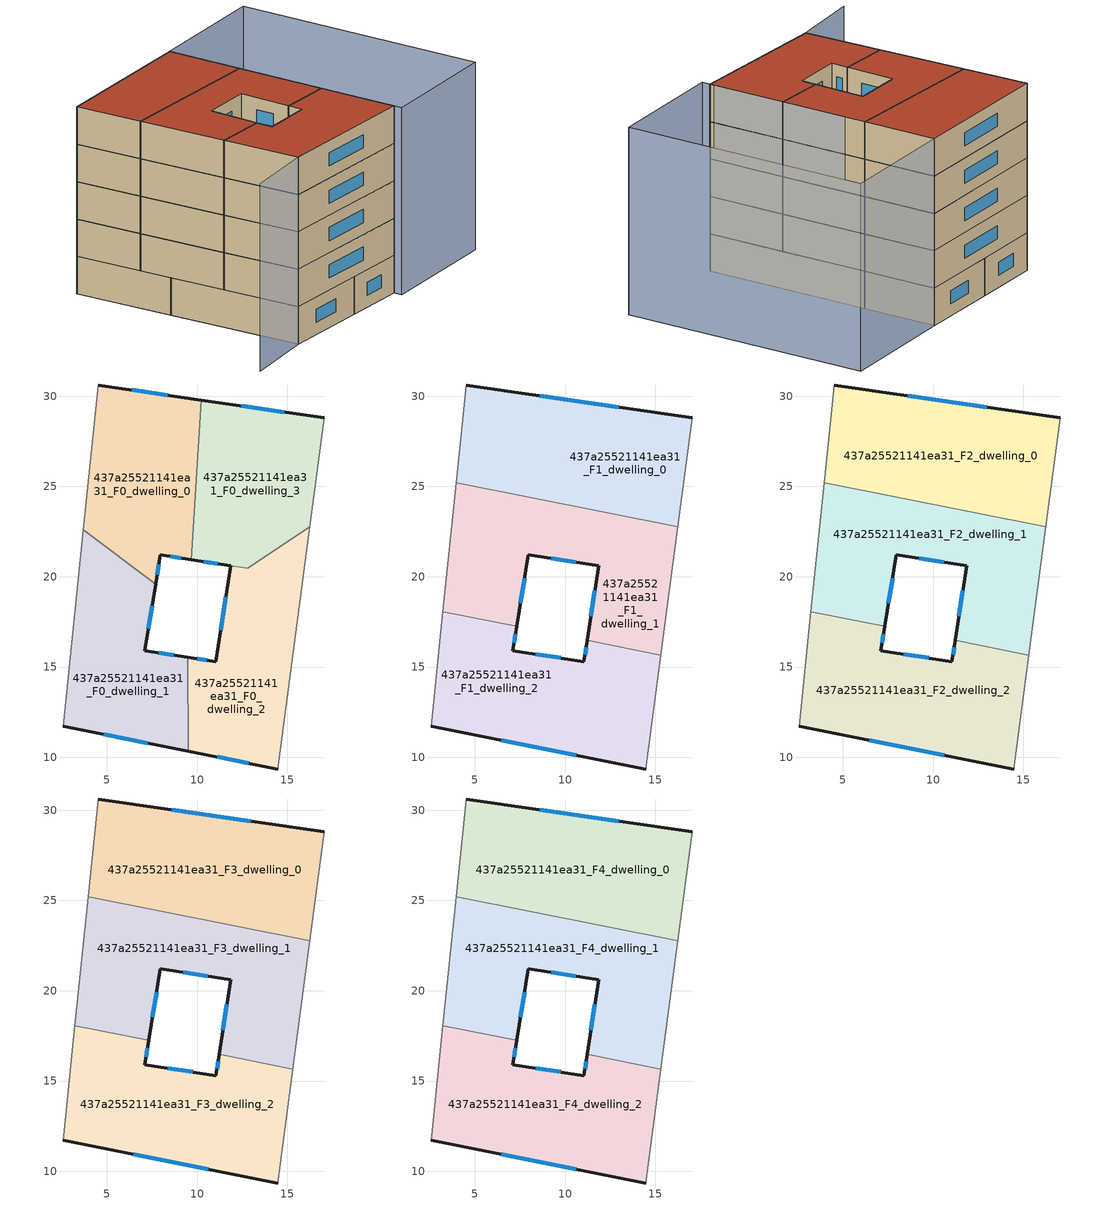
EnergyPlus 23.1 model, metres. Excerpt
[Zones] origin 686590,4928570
437a25521141ea31_F0_dwelling_0
 floor ground (EU_floor_Construction): 9.66,20.95 10.23,29.79 4.51,30.62 3.69,22.59 7.7,19.6 7.96,21.22 z0
 wall outside (EU_wall_Construction): 9.66,20.95 7.96,21.22 7.7,19.6 / 4.51,30.62 10.23,29.79 z0:3
 wall adiabatic (EU_wall_Construction): 3.69,22.59 4.51,30.62 z0:3
 wall to 437a25521141ea31_F0_dwelling_1 (EU_wall_Construction): 7.7,19.6 3.69,22.59 z0:3
 wall to 437a25521141ea31_F0_dwelling_3 (EU_wall_Construction): 10.23,29.79 9.66,20.95 z0:3
 window (EU_Window_Construction): 9.11,21.04 8.51,21.13 / 7.88,20.69 7.78,20.12 / 6.37,30.35 8.37,30.06 z0.98:2.02
437a25521141ea31_F0_dwelling_1
 floor ground (EU_floor_Construction): 9.5,10.34 9.49,15.55 7.1,15.92 7.7,19.6 3.69,22.59 2.58,11.72 z0
 wall outside (EU_wall_Construction): 7.7,19.6 7.1,15.92 9.49,15.55 / 9.5,10.34 2.58,11.72 z0:3
 wall adiabatic (EU_wall_Construction): 2.58,11.72 3.69,22.59 z0:3
 wall to 437a25521141ea31_F0_dwelling_2 (EU_wall_Construction): 9.49,15.55 9.5,10.34 z0:3
 window (EU_Window_Construction): 7.5,18.4 7.3,17.11 / 7.88,15.8 8.71,15.67 / 7.25,10.79 4.83,11.27 z0.98:2.02
437a25521141ea31_F0_dwelling_2
 floor ground (EU_floor_Construction): 14.47,9.36 16.24,22.76 12.8,20.46 9.72,20.95 11.85,20.61 11.04,15.31 9.49,15.55 9.5,10.34 z0
 wall outside (EU_wall_Construction): 14.47,9.36 9.5,10.34 / 9.49,15.55 11.04,15.31 11.85,20.61 9.66,20.96 z0:3
 wall adiabatic (EU_wall_Construction): 16.24,22.76 14.47,9.36 z0:3
 wall to 437a25521141ea31_F0_dwelling_3 (EU_wall_Construction): 9.66,20.96 12.8,20.46 16.24,22.76 z0:3
 window (EU_Window_Construction): 11.3,17.03 11.59,18.88 / 11.14,20.72 10.37,20.84 / 12.86,9.68 11.12,10.02 / 10,15.47 10.54,15.39 z0.98:2.02
437a25521141ea31_F0_dwelling_3
 floor ground (EU_floor_Construction): 16.24,22.76 17.04,28.8 10.23,29.79 9.66,20.95 12.8,20.46 z0
 wall outside (EU_wall_Construction): 10.23,29.79 17.04,28.8 z0:3
 wall adiabatic (EU_wall_Construction): 17.04,28.8 16.24,22.76 z0:3
 window (EU_Window_Construction): 12.45,29.46 14.83,29.12 z0.98:2.02
437a25521141ea31_F1_dwelling_0
 floor to 437a25521141ea31_F0_dwelling_0 (EU_floor_Construction): 9.86,24.03 10.23,29.79 4.51,30.62 3.96,25.2 z3
 floor to 437a25521141ea31_F0_dwelling_3 (EU_floor_Construction): 16.24,22.76 17.04,28.8 10.23,29.79 9.86,24.03 z3
 wall outside (EU_wall_Construction): 4.51,30.62 17.04,28.8 z3:6
 wall adiabatic (EU_wall_Construction): 17.04,28.8 16.24,22.76 / 3.96,25.2 4.51,30.62 z3:6
 wall to 437a25521141ea31_F1_dwelling_1 (EU_wall_Construction): 16.24,22.76 3.96,25.2 z3:6
 window (EU_Window_Construction): 8.59,30.03 12.97,29.39 z3.98:5.02
437a25521141ea31_F1_dwelling_1
 floor to 437a25521141ea31_F0_dwelling_0 (EU_floor_Construction): 9.66,20.96 9.86,24.03 3.96,25.2 3.69,22.59 7.7,19.6 7.96,21.22 z3
 floor to 437a25521141ea31_F0_dwelling_1 (EU_floor_Construction): 7.32,17.25 7.7,19.6 3.69,22.59 3.23,18.06 z3
 floor to 437a25521141ea31_F0_dwelling_3 (EU_floor_Construction): 16.24,22.76 9.86,24.03 9.66,20.96 12.8,20.46 z3
 floor to 437a25521141ea31_F0_dwelling_2 (EU_floor_Construction): 15.3,15.66 16.24,22.76 12.8,20.46 12.56,20.5 11.85,20.61 11.22,16.47 z3
 wall outside (EU_wall_Construction): 11.22,16.47 11.85,20.61 7.96,21.22 7.32,17.25 z3:6
 wall adiabatic (EU_wall_Construction): 3.23,18.06 3.96,25.2 / 16.24,22.76 15.3,15.66 z3:6
 wall to 437a25521141ea31_F1_dwelling_2 (EU_wall_Construction): 7.32,17.25 3.23,18.06 / 15.3,15.66 11.22,16.47 z3:6
 window (EU_Window_Construction): 7.75,19.93 7.53,18.54 / 11.42,17.82 11.65,19.26 / 10.59,20.81 9.23,21.02 z3.98:5.02
437a25521141ea31_F1_dwelling_2
 floor to 437a25521141ea31_F0_dwelling_1 (EU_floor_Construction): 9.5,10.34 9.49,15.55 7.1,15.92 7.32,17.25 3.23,18.06 2.58,11.72 z3
 floor to 437a25521141ea31_F0_dwelling_2 (EU_floor_Construction): 14.47,9.36 15.3,15.66 11.22,16.47 11.04,15.31 9.49,15.55 9.5,10.34 z3
 wall outside (EU_wall_Construction): 7.32,17.25 7.1,15.92 11.04,15.31 11.22,16.47 / 14.47,9.36 2.58,11.72 z3:6
 wall adiabatic (EU_wall_Construction): 15.3,15.66 14.47,9.36 / 2.58,11.72 3.23,18.06 z3:6
 window (EU_Window_Construction): 7.25,16.81 7.17,16.35 / 8.38,15.72 9.76,15.51 / 11.1,15.69 11.16,16.09 / 10.6,10.12 6.45,10.95 z3.98:5.02
437a25521141ea31_F2_dwelling_0
 floor to 437a25521141ea31_F1_dwelling_0 (EU_floor_Construction): 16.24,22.76 17.04,28.8 4.51,30.62 3.96,25.2 z6
 wall outside (EU_wall_Construction): 4.51,30.62 17.04,28.8 z6:9
 wall adiabatic (EU_wall_Construction): 17.04,28.8 16.24,22.76 / 3.96,25.2 4.51,30.62 z6:9
 wall to 437a25521141ea31_F2_dwelling_1 (EU_wall_Construction): 16.24,22.76 3.96,25.2 z6:9
 window (EU_Window_Construction): 8.59,30.03 12.97,29.39 z6.98:8.02
437a25521141ea31_F2_dwelling_1
 floor to 437a25521141ea31_F1_dwelling_1 (EU_floor_Construction): 15.3,15.66 16.24,22.76 3.96,25.2 3.23,18.06 7.32,17.25 7.96,21.22 11.85,20.61 11.22,16.47 z6
 wall outside (EU_wall_Construction): 11.22,16.47 11.85,20.61 7.96,21.22 7.32,17.25 z6:9
 wall adiabatic (EU_wall_Construction): 3.23,18.06 3.96,25.2 / 16.24,22.76 15.3,15.66 z6:9
 wall to 437a25521141ea31_F2_dwelling_2 (EU_wall_Construction): 7.32,17.25 3.23,18.06 / 15.3,15.66 11.22,16.47 z6:9
 window (EU_Window_Construction): 7.75,19.93 7.53,18.54 / 11.42,17.82 11.65,19.26 / 10.59,20.81 9.23,21.02 z6.98:8.02
437a25521141ea31_F2_dwelling_2
 floor to 437a25521141ea31_F1_dwelling_2 (EU_floor_Construction): 14.47,9.36 15.3,15.66 11.22,16.47 11.04,15.31 7.1,15.92 7.32,17.25 3.23,18.06 2.58,11.72 z6
 wall outside (EU_wall_Construction): 7.32,17.25 7.1,15.92 11.04,15.31 11.22,16.47 / 14.47,9.36 2.58,11.72 z6:9
 wall adiabatic (EU_wall_Construction): 15.3,15.66 14.47,9.36 / 2.58,11.72 3.23,18.06 z6:9
 window (EU_Window_Construction): 7.25,16.81 7.17,16.35 / 8.38,15.72 9.76,15.51 / 11.1,15.69 11.16,16.09 / 10.6,10.12 6.45,10.95 z6.98:8.02
437a25521141ea31_F3_dwelling_0
 floor to 437a25521141ea31_F2_dwelling_0 (EU_floor_Construction): 16.24,22.76 17.04,28.8 4.51,30.62 3.96,25.2 z9
 wall outside (EU_wall_Construction): 4.51,30.62 17.04,28.8 z9:12
 wall adiabatic (EU_wall_Construction): 17.04,28.8 16.24,22.76 / 3.96,25.2 4.51,30.62 z9:12
 wall to 437a25521141ea31_F3_dwelling_1 (EU_wall_Construction): 16.24,22.76 3.96,25.2 z9:12
 window (EU_Window_Construction): 8.59,30.03 12.97,29.39 z9.98:11.02
437a25521141ea31_F3_dwelling_1
 floor to 437a25521141ea31_F2_dwelling_1 (EU_floor_Construction): 15.3,15.66 16.24,22.76 3.96,25.2 3.23,18.06 7.32,17.25 7.96,21.22 11.85,20.61 11.22,16.47 z9
 wall outside (EU_wall_Construction): 11.22,16.47 11.85,20.61 7.96,21.22 7.32,17.25 z9:12
 wall adiabatic (EU_wall_Construction): 3.23,18.06 3.96,25.2 / 16.24,22.76 15.3,15.66 z9:12
 wall to 437a25521141ea31_F3_dwelling_2 (EU_wall_Construction): 7.32,17.25 3.23,18.06 / 15.3,15.66 11.22,16.47 z9:12
 window (EU_Window_Construction): 7.75,19.93 7.53,18.54 / 11.42,17.82 11.65,19.26 / 10.59,20.81 9.23,21.02 z9.98:11.02
437a25521141ea31_F3_dwelling_2
 floor to 437a25521141ea31_F2_dwelling_2 (EU_floor_Construction): 14.47,9.36 15.3,15.66 11.22,16.47 11.04,15.31 7.1,15.92 7.32,17.25 3.23,18.06 2.58,11.72 z9
 wall outside (EU_wall_Construction): 7.32,17.25 7.1,15.92 11.04,15.31 11.22,16.47 / 14.47,9.36 2.58,11.72 z9:12
 wall adiabatic (EU_wall_Construction): 15.3,15.66 14.47,9.36 / 2.58,11.72 3.23,18.06 z9:12
 window (EU_Window_Construction): 7.25,16.81 7.17,16.35 / 8.38,15.72 9.76,15.51 / 11.1,15.69 11.16,16.09 / 10.6,10.12 6.45,10.95 z9.98:11.02
437a25521141ea31_F4_dwelling_0
 floor to 437a25521141ea31_F3_dwelling_0 (EU_floor_Construction): 16.24,22.76 17.04,28.8 4.51,30.62 3.96,25.2 z12
 wall outside (EU_wall_Construction): 4.51,30.62 17.04,28.8 z12:15
 wall adiabatic (EU_wall_Construction): 17.04,28.8 16.24,22.76 / 3.96,25.2 4.51,30.62 z12:15
 wall to 437a25521141ea31_F4_dwelling_1 (EU_wall_Construction): 16.24,22.76 3.96,25.2 z12:15
 window (EU_Window_Construction): 8.59,30.03 12.97,29.39 z12.98:14.02
 roof outside (EU_roof_Construction): 17.04,28.8 16.24,22.76 3.96,25.2 4.51,30.62 z15
437a25521141ea31_F4_dwelling_1
 floor to 437a25521141ea31_F3_dwelling_1 (EU_floor_Construction): 15.3,15.66 16.24,22.76 3.96,25.2 3.23,18.06 7.32,17.25 7.96,21.22 11.85,20.61 11.22,16.47 z12
 wall outside (EU_wall_Construction): 11.22,16.47 11.85,20.61 7.96,21.22 7.32,17.25 z12:15
 wall adiabatic (EU_wall_Construction): 3.23,18.06 3.96,25.2 / 16.24,22.76 15.3,15.66 z12:15
 wall to 437a25521141ea31_F4_dwelling_2 (EU_wall_Construction): 7.32,17.25 3.23,18.06 / 15.3,15.66 11.22,16.47 z12:15
 window (EU_Window_Construction): 7.75,19.93 7.53,18.54 / 11.42,17.82 11.65,19.26 / 10.59,20.81 9.23,21.02 z12.98:14.02
 roof outside (EU_roof_Construction): 16.24,22.76 15.3,15.66 11.22,16.47 11.85,20.61 7.96,21.22 7.32,17.25 3.23,18.06 3.96,25.2 z15
437a25521141ea31_F4_dwelling_2
 floor to 437a25521141ea31_F3_dwelling_2 (EU_floor_Construction): 14.47,9.36 15.3,15.66 11.22,16.47 11.04,15.31 7.1,15.92 7.32,17.25 3.23,18.06 2.58,11.72 z12
 wall outside (EU_wall_Construction): 7.32,17.25 7.1,15.92 11.04,15.31 11.22,16.47 / 14.47,9.36 2.58,11.72 z12:15
 wall adiabatic (EU_wall_Construction): 15.3,15.66 14.47,9.36 / 2.58,11.72 3.23,18.06 z12:15
 window (EU_Window_Construction): 7.25,16.81 7.17,16.35 / 8.38,15.72 9.76,15.51 / 11.1,15.69 11.16,16.09 / 10.6,10.12 6.45,10.95 z12.98:14.02
 roof outside (EU_roof_Construction): 15.3,15.66 14.47,9.36 2.58,11.72 3.23,18.06 7.32,17.25 7.1,15.92 11.04,15.31 11.22,16.47 z15
shading: 3.13,11.68 -3.23,12.14 / 14.38,8.7 17.04,28.8 / 17.04,28.8 27.16,27.46 / 27.16,27.46 24.5,7.37 / 24.5,7.37 14.38,8.7 z0:15
[Building]
EU S2 Campaign: North Axis=0; Terrain=City; Solar Distribution=FullExterior
[Site:Location]
Bologna: Latitude=44.5; Longitude=11.25; Time Zone=1; Elevation=37
[SizingPeriod:WeatherFileDays]
AnnualSizingPeriod: Begin Month=1; Begin Day of Month=1; End Month=12; End Day of Month=31; Day of Week for Start Day=Monday; Use Weather File Daylight Saving Period=No; Use Weather File Rain and Snow Indicators=No
[MATERIAL]
EU_InternalMass_Material: Roughness=MediumRough; Thickness=0.1; Conductivity=1; Density=1800; Specific Heat=900; Thermal Absorptance=0.9; Solar Absorptance=0.7; Visible Absorptance=0.7
[MATERIAL:NOMASS] Roughness=MediumRough; Thermal Absorptance=0.9; Solar Absorptance=0.7; Visible Absorptance=0.7
Name | Thermal Resistance
EU_wall_NoMass | 0.905828
EU_roof_NoMass | 0.37593
EU_floor_NoMass | 0.67114
[WINDOWMATERIAL:SIMPLEGLAZINGSYSTEM]
EU_Window_SimpleGlazing: UFactor=4.52486; Solar Heat Gain Coefficient=0.85; Visible Transmittance=0.85
[CONSTRUCTION]
EU_wall_Construction: EU_wall_NoMass
EU_roof_Construction: EU_roof_NoMass
EU_floor_Construction: EU_floor_NoMass
EU_InternalMass_Construction: EU_InternalMass_Material
EU_Window_Construction: EU_Window_SimpleGlazing
[ZONE] Type=1; Multiplier=1; Ceiling Height=autocalculate; Floor Area=autocalculate; Part of Total Floor Area=Yes
Name | Volume
437a25521141ea31_F0_dwelling_0 | 163.135
437a25521141ea31_F1_dwelling_0 | 217.506
437a25521141ea31_F2_dwelling_0; 437a25521141ea31_F3_dwelling_0; 437a25521141ea31_F4_dwelling_0 | 217.507
437a25521141ea31_F0_dwelling_1 | 163.112
437a25521141ea31_F1_dwelling_1 | 217.431
437a25521141ea31_F2_dwelling_1; 437a25521141ea31_F3_dwelling_1; 437a25521141ea31_F4_dwelling_1 | 217.512
437a25521141ea31_F0_dwelling_2 | 164.431
437a25521141ea31_F1_dwelling_2 | 217.49
437a25521141ea31_F2_dwelling_2; 437a25521141ea31_F3_dwelling_2; 437a25521141ea31_F4_dwelling_2 | 217.493
437a25521141ea31_F0_dwelling_3 | 161.814
[INTERNALMASS] Construction=EU_InternalMass_Construction
Name | Zone or ZoneList | Surface Area
437a25521141ea31_F0_dwelling_0_EU_InternalMass | 437a25521141ea31_F0_dwelling_0 | 54.3786
437a25521141ea31_F0_dwelling_1_EU_InternalMass | 437a25521141ea31_F0_dwelling_1 | 54.3711
437a25521141ea31_F0_dwelling_2_EU_InternalMass | 437a25521141ea31_F0_dwelling_2 | 54.8187
437a25521141ea31_F0_dwelling_3_EU_InternalMass | 437a25521141ea31_F0_dwelling_3 | 53.9461
437a25521141ea31_F1_dwelling_0_EU_InternalMass | 437a25521141ea31_F1_dwelling_0 | 72.5024
437a25521141ea31_F1_dwelling_1_EU_InternalMass | 437a25521141ea31_F1_dwelling_1 | 72.5038
437a25521141ea31_F1_dwelling_2_EU_InternalMass | 437a25521141ea31_F1_dwelling_2 | 72.4975
437a25521141ea31_F2_dwelling_0_EU_InternalMass | 437a25521141ea31_F2_dwelling_0 | 72.5024
437a25521141ea31_F2_dwelling_1_EU_InternalMass | 437a25521141ea31_F2_dwelling_1 | 72.5038
437a25521141ea31_F2_dwelling_2_EU_InternalMass | 437a25521141ea31_F2_dwelling_2 | 72.4975
437a25521141ea31_F3_dwelling_0_EU_InternalMass | 437a25521141ea31_F3_dwelling_0 | 72.5024
437a25521141ea31_F3_dwelling_1_EU_InternalMass | 437a25521141ea31_F3_dwelling_1 | 72.5038
437a25521141ea31_F3_dwelling_2_EU_InternalMass | 437a25521141ea31_F3_dwelling_2 | 72.4975
437a25521141ea31_F4_dwelling_0_EU_InternalMass | 437a25521141ea31_F4_dwelling_0 | 72.5024
437a25521141ea31_F4_dwelling_1_EU_InternalMass | 437a25521141ea31_F4_dwelling_1 | 72.5038
437a25521141ea31_F4_dwelling_2_EU_InternalMass | 437a25521141ea31_F4_dwelling_2 | 72.4975
[OTHEREQUIPMENT] Fuel Type=Electricity; Design Level Calculation Method=Watts/Area; Power per Zone Floor Area=1; Fraction Latent=0; Fraction Radiant=0; Fraction Lost=0; Carbon Dioxide Generation Rate=0; EndUse Subcategory=EU_Step8_InternalGains
Name | Zone or ZoneList or Space or SpaceList | Schedule
EU_Step8_InternalGain_437a25521141ea31_F0_dwelling_0_f000 | 437a25521141ea31_F0_dwelling_0 | EU_Step8_GainSchedule_437a25521141ea31_F0_dwelling_0_f000
EU_Step8_InternalGain_437a25521141ea31_F0_dwelling_1_f000 | 437a25521141ea31_F0_dwelling_1 | EU_Step8_GainSchedule_437a25521141ea31_F0_dwelling_1_f000
EU_Step8_InternalGain_437a25521141ea31_F0_dwelling_2_f000 | 437a25521141ea31_F0_dwelling_2 | EU_Step8_GainSchedule_437a25521141ea31_F0_dwelling_2_f000
EU_Step8_InternalGain_437a25521141ea31_F0_dwelling_3_f000 | 437a25521141ea31_F0_dwelling_3 | EU_Step8_GainSchedule_437a25521141ea31_F0_dwelling_3_f000
EU_Step8_InternalGain_437a25521141ea31_F1_dwelling_0_f000 | 437a25521141ea31_F1_dwelling_0 | EU_Step8_GainSchedule_437a25521141ea31_F1_dwelling_0_f000
EU_Step8_InternalGain_437a25521141ea31_F1_dwelling_1_f000 | 437a25521141ea31_F1_dwelling_1 | EU_Step8_GainSchedule_437a25521141ea31_F1_dwelling_1_f000
EU_Step8_InternalGain_437a25521141ea31_F1_dwelling_2_f000 | 437a25521141ea31_F1_dwelling_2 | EU_Step8_GainSchedule_437a25521141ea31_F1_dwelling_2_f000
EU_Step8_InternalGain_437a25521141ea31_F2_dwelling_0_f000 | 437a25521141ea31_F2_dwelling_0 | EU_Step8_GainSchedule_437a25521141ea31_F2_dwelling_0_f000
EU_Step8_InternalGain_437a25521141ea31_F2_dwelling_1_f000 | 437a25521141ea31_F2_dwelling_1 | EU_Step8_GainSchedule_437a25521141ea31_F2_dwelling_1_f000
EU_Step8_InternalGain_437a25521141ea31_F2_dwelling_2_f000 | 437a25521141ea31_F2_dwelling_2 | EU_Step8_GainSchedule_437a25521141ea31_F2_dwelling_2_f000
EU_Step8_InternalGain_437a25521141ea31_F3_dwelling_0_f000 | 437a25521141ea31_F3_dwelling_0 | EU_Step8_GainSchedule_437a25521141ea31_F3_dwelling_0_f000
EU_Step8_InternalGain_437a25521141ea31_F3_dwelling_1_f000 | 437a25521141ea31_F3_dwelling_1 | EU_Step8_GainSchedule_437a25521141ea31_F3_dwelling_1_f000
EU_Step8_InternalGain_437a25521141ea31_F3_dwelling_2_f000 | 437a25521141ea31_F3_dwelling_2 | EU_Step8_GainSchedule_437a25521141ea31_F3_dwelling_2_f000
EU_Step8_InternalGain_437a25521141ea31_F4_dwelling_0_f000 | 437a25521141ea31_F4_dwelling_0 | EU_Step8_GainSchedule_437a25521141ea31_F4_dwelling_0_f000
EU_Step8_InternalGain_437a25521141ea31_F4_dwelling_1_f000 | 437a25521141ea31_F4_dwelling_1 | EU_Step8_GainSchedule_437a25521141ea31_F4_dwelling_1_f000
EU_Step8_InternalGain_437a25521141ea31_F4_dwelling_2_f000 | 437a25521141ea31_F4_dwelling_2 | EU_Step8_GainSchedule_437a25521141ea31_F4_dwelling_2_f000
[ZONEVENTILATION:DESIGNFLOWRATE] Schedule=EU_AlwaysOn; Design Flow Rate Calculation Method=AirChanges/Hour; Air Changes per Hour=0.73129; Ventilation Type=Natural; Fan Pressure Rise=0; Fan Total Efficiency=1; Constant Term Coefficient=1; Temperature Term Coefficient=0; Velocity Term Coefficient=0; Velocity Squared Term Coefficient=0; Minimum Indoor Temperature=-100; Maximum Indoor Temperature=100; Delta Temperature=-100; Minimum Outdoor Temperature=-100; Maximum Outdoor Temperature=100; Maximum Wind Speed=40
Name | Zone or ZoneList or Space or SpaceList
EU_ConstantAir_437a25521141ea31_F0_dwelling_0 | 437a25521141ea31_F0_dwelling_0
EU_ConstantAir_437a25521141ea31_F0_dwelling_1 | 437a25521141ea31_F0_dwelling_1
EU_ConstantAir_437a25521141ea31_F0_dwelling_2 | 437a25521141ea31_F0_dwelling_2
EU_ConstantAir_437a25521141ea31_F0_dwelling_3 | 437a25521141ea31_F0_dwelling_3
EU_ConstantAir_437a25521141ea31_F1_dwelling_0 | 437a25521141ea31_F1_dwelling_0
EU_ConstantAir_437a25521141ea31_F1_dwelling_1 | 437a25521141ea31_F1_dwelling_1
EU_ConstantAir_437a25521141ea31_F1_dwelling_2 | 437a25521141ea31_F1_dwelling_2
EU_ConstantAir_437a25521141ea31_F2_dwelling_0 | 437a25521141ea31_F2_dwelling_0
EU_ConstantAir_437a25521141ea31_F2_dwelling_1 | 437a25521141ea31_F2_dwelling_1
EU_ConstantAir_437a25521141ea31_F2_dwelling_2 | 437a25521141ea31_F2_dwelling_2
EU_ConstantAir_437a25521141ea31_F3_dwelling_0 | 437a25521141ea31_F3_dwelling_0
EU_ConstantAir_437a25521141ea31_F3_dwelling_1 | 437a25521141ea31_F3_dwelling_1
EU_ConstantAir_437a25521141ea31_F3_dwelling_2 | 437a25521141ea31_F3_dwelling_2
EU_ConstantAir_437a25521141ea31_F4_dwelling_0 | 437a25521141ea31_F4_dwelling_0
EU_ConstantAir_437a25521141ea31_F4_dwelling_1 | 437a25521141ea31_F4_dwelling_1
EU_ConstantAir_437a25521141ea31_F4_dwelling_2 | 437a25521141ea31_F4_dwelling_2
[HVACTEMPLATE:THERMOSTAT] Constant Heating Setpoint=20; Constant Cooling Setpoint=50
EU_HeatOnly_437a25521141ea31_F0_dwelling_0; EU_HeatOnly_437a25521141ea31_F0_dwelling_1; EU_HeatOnly_437a25521141ea31_F0_dwelling_2; EU_HeatOnly_437a25521141ea31_F0_dwelling_3; EU_HeatOnly_437a25521141ea31_F1_dwelling_0; EU_HeatOnly_437a25521141ea31_F1_dwelling_1; EU_HeatOnly_437a25521141ea31_F1_dwelling_2; EU_HeatOnly_437a25521141ea31_F2_dwelling_0; EU_HeatOnly_437a25521141ea31_F2_dwelling_1; EU_HeatOnly_437a25521141ea31_F2_dwelling_2; EU_HeatOnly_437a25521141ea31_F3_dwelling_0; EU_HeatOnly_437a25521141ea31_F3_dwelling_1; EU_HeatOnly_437a25521141ea31_F3_dwelling_2; EU_HeatOnly_437a25521141ea31_F4_dwelling_0; EU_HeatOnly_437a25521141ea31_F4_dwelling_1; EU_HeatOnly_437a25521141ea31_F4_dwelling_2
[HVACTEMPLATE:ZONE:IDEALLOADSAIRSYSTEM] System Availability Schedule=EU_AlwaysOn; Maximum Heating Supply Air Temperature=50; Minimum Cooling Supply Air Temperature=13; Maximum Heating Supply Air Humidity Ratio=0.0156; Minimum Cooling Supply Air Humidity Ratio=0.0077; Heating Limit=NoLimit; Cooling Limit=NoLimit; Heating Availability Schedule=EU_AlwaysOn; Cooling Availability Schedule=EU_CoolingOff; Dehumidification Control Type=ConstantSensibleHeatRatio; Cooling Sensible Heat Ratio=0.7; Dehumidification Setpoint=60; Humidification Control Type=None; Humidification Setpoint=30; Outdoor Air Method=None; Outdoor Air Flow Rate per Person=0.00944; Outdoor Air Flow Rate per Zone Floor Area=0; Outdoor Air Flow Rate per Zone=0; Demand Controlled Ventilation Type=None; Outdoor Air Economizer Type=NoEconomizer; Heat Recovery Type=None; Sensible Heat Recovery Effectiveness=0.7; Latent Heat Recovery Effectiveness=0.65
Name | Template Thermostat
437a25521141ea31_F0_dwelling_0 | EU_HeatOnly_437a25521141ea31_F0_dwelling_0
437a25521141ea31_F0_dwelling_1 | EU_HeatOnly_437a25521141ea31_F0_dwelling_1
437a25521141ea31_F0_dwelling_2 | EU_HeatOnly_437a25521141ea31_F0_dwelling_2
437a25521141ea31_F0_dwelling_3 | EU_HeatOnly_437a25521141ea31_F0_dwelling_3
437a25521141ea31_F1_dwelling_0 | EU_HeatOnly_437a25521141ea31_F1_dwelling_0
437a25521141ea31_F1_dwelling_1 | EU_HeatOnly_437a25521141ea31_F1_dwelling_1
437a25521141ea31_F1_dwelling_2 | EU_HeatOnly_437a25521141ea31_F1_dwelling_2
437a25521141ea31_F2_dwelling_0 | EU_HeatOnly_437a25521141ea31_F2_dwelling_0
437a25521141ea31_F2_dwelling_1 | EU_HeatOnly_437a25521141ea31_F2_dwelling_1
437a25521141ea31_F2_dwelling_2 | EU_HeatOnly_437a25521141ea31_F2_dwelling_2
437a25521141ea31_F3_dwelling_0 | EU_HeatOnly_437a25521141ea31_F3_dwelling_0
437a25521141ea31_F3_dwelling_1 | EU_HeatOnly_437a25521141ea31_F3_dwelling_1
437a25521141ea31_F3_dwelling_2 | EU_HeatOnly_437a25521141ea31_F3_dwelling_2
437a25521141ea31_F4_dwelling_0 | EU_HeatOnly_437a25521141ea31_F4_dwelling_0
437a25521141ea31_F4_dwelling_1 | EU_HeatOnly_437a25521141ea31_F4_dwelling_1
437a25521141ea31_F4_dwelling_2 | EU_HeatOnly_437a25521141ea31_F4_dwelling_2
[SIZING:ZONE] Zone Cooling Design Supply Air Temperature Input Method=SupplyAirTemperature; Zone Cooling Design Supply Air Temperature=13; Zone Heating Design Supply Air Temperature Input Method=SupplyAirTemperature; Zone Heating Design Supply Air Temperature=50; Zone Cooling Design Supply Air Humidity Ratio=0.008; Zone Heating Design Supply Air Humidity Ratio=0.008; Cooling Design Air Flow Method=DesignDay; Cooling Design Air Flow Rate=0; Cooling Minimum Air Flow per Zone Floor Area=0.000762; Cooling Minimum Air Flow=0; Cooling Minimum Air Flow Fraction=0.2; Heating Design Air Flow Method=DesignDay; Heating Design Air Flow Rate=0; Heating Maximum Air Flow per Zone Floor Area=0.002032; Heating Maximum Air Flow=0.141576; Heating Maximum Air Flow Fraction=0.3; Account for Dedicated Outdoor Air System=No; Dedicated Outdoor Air System Control Strategy=NeutralSupplyAir; Dedicated Outdoor Air Low Setpoint Temperature for Design=autosize; Dedicated Outdoor Air High Setpoint Temperature for Design=autosize; Zone Load Sizing Method=Sensible Load Only No Latent Load; Zone Latent Cooling Design Supply Air Humidity Ratio Input Method=HumidityRatioDifference; Zone Cooling Design Supply Air Humidity Ratio Difference=0.005; Zone Latent Heating Design Supply Air Humidity Ratio Input Method=HumidityRatioDifference; Zone Humidification Design Supply Air Humidity Ratio Difference=0.005
437a25521141ea31_F0_dwelling_0; 437a25521141ea31_F0_dwelling_1; 437a25521141ea31_F0_dwelling_2; 437a25521141ea31_F0_dwelling_3; 437a25521141ea31_F1_dwelling_0; 437a25521141ea31_F1_dwelling_1; 437a25521141ea31_F1_dwelling_2; 437a25521141ea31_F2_dwelling_0; 437a25521141ea31_F2_dwelling_1; 437a25521141ea31_F2_dwelling_2; 437a25521141ea31_F3_dwelling_0; 437a25521141ea31_F3_dwelling_1; 437a25521141ea31_F3_dwelling_2; 437a25521141ea31_F4_dwelling_0; 437a25521141ea31_F4_dwelling_1; 437a25521141ea31_F4_dwelling_2
[SCHEDULE:CONSTANT]
Name | Hourly Value
EU_AlwaysOn | 1
EU_CoolingOff | 0
[SCHEDULE:FILE] Column Number=1; Rows to Skip at Top=0; Number of Hours of Data=8760; Column Separator=Comma; Interpolate to Timestep=No; Minutes per Item=60; Adjust Schedule for Daylight Savings=Yes
Name | File
EU_Step8_GainSchedule_437a25521141ea31_F0_dwelling_0_f000 | ../../schedules/437a25521141ea31/437a25521141ea31_F0_dwelling_0_f000_gain.csv
EU_Step8_GainSchedule_437a25521141ea31_F0_dwelling_1_f000 | ../../schedules/437a25521141ea31/437a25521141ea31_F0_dwelling_1_f000_gain.csv
EU_Step8_GainSchedule_437a25521141ea31_F0_dwelling_2_f000 | ../../schedules/437a25521141ea31/437a25521141ea31_F0_dwelling_2_f000_gain.csv
EU_Step8_GainSchedule_437a25521141ea31_F0_dwelling_3_f000 | ../../schedules/437a25521141ea31/437a25521141ea31_F0_dwelling_3_f000_gain.csv
EU_Step8_GainSchedule_437a25521141ea31_F1_dwelling_0_f000 | ../../schedules/437a25521141ea31/437a25521141ea31_F1_dwelling_0_f000_gain.csv
EU_Step8_GainSchedule_437a25521141ea31_F1_dwelling_1_f000 | ../../schedules/437a25521141ea31/437a25521141ea31_F1_dwelling_1_f000_gain.csv
EU_Step8_GainSchedule_437a25521141ea31_F1_dwelling_2_f000 | ../../schedules/437a25521141ea31/437a25521141ea31_F1_dwelling_2_f000_gain.csv
EU_Step8_GainSchedule_437a25521141ea31_F2_dwelling_0_f000 | ../../schedules/437a25521141ea31/437a25521141ea31_F2_dwelling_0_f000_gain.csv
EU_Step8_GainSchedule_437a25521141ea31_F2_dwelling_1_f000 | ../../schedules/437a25521141ea31/437a25521141ea31_F2_dwelling_1_f000_gain.csv
EU_Step8_GainSchedule_437a25521141ea31_F2_dwelling_2_f000 | ../../schedules/437a25521141ea31/437a25521141ea31_F2_dwelling_2_f000_gain.csv
EU_Step8_GainSchedule_437a25521141ea31_F3_dwelling_0_f000 | ../../schedules/437a25521141ea31/437a25521141ea31_F3_dwelling_0_f000_gain.csv
EU_Step8_GainSchedule_437a25521141ea31_F3_dwelling_1_f000 | ../../schedules/437a25521141ea31/437a25521141ea31_F3_dwelling_1_f000_gain.csv
EU_Step8_GainSchedule_437a25521141ea31_F3_dwelling_2_f000 | ../../schedules/437a25521141ea31/437a25521141ea31_F3_dwelling_2_f000_gain.csv
EU_Step8_GainSchedule_437a25521141ea31_F4_dwelling_0_f000 | ../../schedules/437a25521141ea31/437a25521141ea31_F4_dwelling_0_f000_gain.csv
EU_Step8_GainSchedule_437a25521141ea31_F4_dwelling_1_f000 | ../../schedules/437a25521141ea31/437a25521141ea31_F4_dwelling_1_f000_gain.csv
EU_Step8_GainSchedule_437a25521141ea31_F4_dwelling_2_f000 | ../../schedules/437a25521141ea31/437a25521141ea31_F4_dwelling_2_f000_gain.csv
